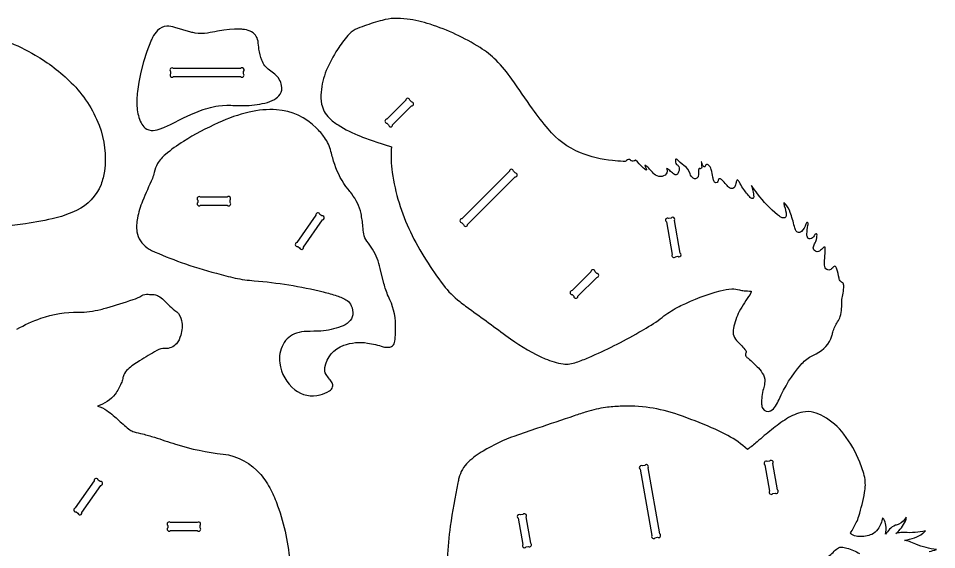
# Model space of a CAD drawing. Extents: x 20.5 to 75.3, y 11.3 to 58.8.
# Drawn here: x 43.62 to 71.96, y 42.4 to 58.8 of the extents above; entities that cross this region are included whole.
import ezdxf

# ---------------------------------------------------------------- set-up
doc = ezdxf.new("R2010")
doc.units = 0
doc.header["$MEASUREMENT"] = 0
doc.layers.get('0').update_dxf_attribs({"linetype": 'CONTINUOUS'})

msp = doc.modelspace()

# ---------------------------------------------------------------- linework, layer by layer
for points in [[(62.511, 54.416, 0.472542), (62.39, 54.407, -0.22285), (62.291, 54.376, 0.001624), (61.956, 54.405, -0.068121), (60.966, 54.648, -0.12294), (59.969, 55.382, -0.02381), (59.49, 56.006, 0.001574), (58.855, 56.915, 0.042264), (58.365, 57.507, 0.057419), (57.874, 57.893, 0.061287), (56.329, 58.615, 0.042216), (55.618, 58.776, 0.038891), (55.217, 58.796, 0.053878), (54.853, 58.736, 0.024246), (54.303, 58.562, 0.039203), (54.021, 58.449, 0.093957), (53.789, 58.263, 0.045786), (53.474, 57.839, 0.044522), (53.125, 57.183, 0.075403), (52.963, 56.52, 0.062755), (52.981, 56.153, 0.154552), (53.212, 55.724, 0.054283), (53.491, 55.505, 0.050589), (54.185, 55.155, 0.012561), (54.657, 54.985), (55.133, 54.832, 0.056962), (55.161, 54.042, 0.077991), (55.72, 52.205, 0.031223), (56.203, 51.337, 0.021695), (56.737, 50.561, 0.066128), (57.245, 50.052, 0.012098), (57.603, 49.784, -0.002903), (58.813, 48.9, 0.051664), (59.883, 48.288, 0.066066), (60.434, 48.13, 0.116399), (60.842, 48.178, 0.018336), (61.224, 48.329, 0.02908), (62.772, 49.105, 0.025635), (63.363, 49.472, 0.007028), (63.606, 49.655, -0.046863), (64.071, 49.928, -0.049175), (65.284, 50.39, -0.041508), (65.642, 50.448, -0.094251), (65.875, 50.411, 0.043478), (66.017, 50.387, 0.002725), (66.238, 50.377, -0.170198), (66.201, 50.277, 0.034561), (65.87, 49.749, 0.075272), (65.688, 49.225, 0.078691), (65.685, 49.048, 0.149428), (65.787, 48.848), (65.947, 48.686, -0.036385), (66.069, 48.539, -0.259667), (66.062, 48.437, 0.278525), (66.074, 48.364, 0.074068), (66.14, 48.302, -0.021462), (66.461, 48.004, -0.070209), (66.613, 47.79, -0.156754), (66.652, 47.524, -0.042814), (66.615, 47.362, 0.083035), (66.558, 46.889, 0.099043), (66.594, 46.752, 0.410108), (66.837, 46.68, 0.121168), (66.988, 46.828, 0.044531), (67.096, 47.034, -0.071518), (67.767, 48.102, -0.083569), (68.079, 48.362, -0.017319), (68.246, 48.443, 0.199218), (68.729, 48.994, 0.033314), (68.757, 49.107, -0.093942), (68.905, 49.428, 0.043112), (68.987, 49.597, 0.07813), (69.029, 49.834, -0.010511), (69.039, 50.115, -0.045257), (69.074, 50.311, 0.050349), (69.093, 50.552, 0.219237), (69.055, 50.635, -0.050899), (69.002, 50.67, -0.141018), (68.948, 50.78, 0.034098), (68.881, 51.056, 0.04051), (68.852, 51.121, 0.540897), (68.776, 51.125, -0.124694), (68.697, 51.045, -0.224341), (68.567, 51.039, -0.20451), (68.521, 51.099, -0.08534), (68.5, 51.254, -0.022348), (68.516, 51.533, 0.004974), (68.521, 51.67, 0.092324), (68.524, 51.717, 0.465358), (68.479, 51.734, 0.142161), (68.437, 51.693, -0.140197), (68.31, 51.596, -0.573079), (68.157, 51.745, -0.097038), (68.211, 51.862, 0.11842), (68.267, 52.075, 0.177577), (68.262, 52.136, 0.309517), (68.232, 52.149, 0.161792), (68.206, 52.121, -0.100321), (68.094, 52, -0.478851), (67.971, 52.046, -0.115052), (67.958, 52.142, -0.031602), (67.983, 52.403, 0.072918), (67.993, 52.469, 0.578926), (67.944, 52.488, 0.123345), (67.923, 52.446, -0.130178), (67.787, 52.219, -0.108216), (67.723, 52.185, -0.318296), (67.628, 52.231, -0.094082), (67.57, 52.37, 0.021518), (67.445, 52.808, 0.09786), (67.295, 53.063, 0.03274), (67.241, 53.113, 0.121912), (67.259, 53.011, -0.083977), (67.318, 52.715, -0.265467), (67.279, 52.643, -0.227759), (67.168, 52.65, -0.073492), (67.05, 52.734, -0.063951), (66.436, 53.376, -0.001993), (66.244, 53.639, -0.065814), (66.289, 53.473, -0.033038), (66.316, 53.292, -0.636537), (66.232, 53.243, -0.1072), (66.21, 53.262, -0.02213), (65.984, 53.551, -0.035849), (65.872, 53.741, 0.147773), (65.804, 53.815, 0.117008), (65.769, 53.729, -0.065461), (65.728, 53.594, -0.186611), (65.666, 53.543, -0.236214), (65.567, 53.568, -0.068673), (65.474, 53.658, 0.019958), (65.32, 53.822, 0.052886), (65.288, 53.846, 0.456459), (65.217, 53.8, -0.036884), (65.209, 53.756, -0.319333), (65.146, 53.718, -0.244637), (65.081, 53.782, -0.054525), (65.056, 53.892, 0.026472), (65.003, 54.13, 0.168091), (64.907, 54.274, 0.460719), (64.828, 54.255), (64.82, 54.224, -0.371112), (64.785, 54.21, -0.176591), (64.739, 54.279, 0.077651), (64.706, 54.357, 0.04134), (64.695, 54.37, -0.077471), (64.7, 54.291, -0.024305), (64.71, 54.2, -0.387706), (64.67, 54.153, 0.04491), (64.634, 54.159, 0.281354), (64.619, 54.143, 0.124384), (64.613, 54.083, -0.072041), (64.605, 53.924, -0.534247), (64.445, 53.865, -0.168584), (64.351, 53.994, 0.199715), (64.161, 54.252, -0.036089), (63.947, 54.447, 0.100537), (63.925, 54.459, 0.324624), (63.901, 54.441, 0.074546), (63.906, 54.419, -0.02832), (63.902, 54.354, 0.217003), (63.937, 54.29, -0.080053), (64, 54.226, -0.174452), (64.016, 54.139, -0.120196), (63.964, 53.992, -0.413352), (63.868, 53.975, -0.05516), (63.811, 54.025, -0.039078), (63.696, 54.124, 0.087231), (63.63, 54.164, 0.316019), (63.634, 54.139, -0.317179), (63.614, 53.994, -0.217836), (63.439, 53.914, -0.214543), (63.245, 53.991, 0.00346), (63.017, 54.228, 0.077735), (62.959, 54.266, 0.105778), (62.985, 54.186, -0.064046), (63.005, 54.134, -0.174397), (63.001, 54.109, -0.098785), (62.889, 54.197, 0.010363), (62.669, 54.42, -0.192388), (62.592, 54.391, -0.226857)], [(51.744, 56.72, 0.184781), (51.539, 57.071, 0.011254), (51.37, 57.196, -0.136454), (51.134, 57.507, -0.060758), (51.046, 57.845, -0.002191), (51.018, 58.096, 0.26826), (50.773, 58.404, 0.07219), (50.545, 58.458, 0.020381), (50.426, 58.466), (50.29, 58.465), (50.135, 58.454), (49.96, 58.433), (49.765, 58.401, -0.008983), (49.464, 58.343, -0.07392), (49.08, 58.345, -0.020643), (48.94, 58.372), (48.452, 58.519, 0.078568), (48.203, 58.556, 0.192811), (47.919, 58.426, 0.07529), (47.764, 58.204, 0.019181), (47.712, 58.096), (47.585, 57.776), (47.48, 57.455), (47.398, 57.138), (47.337, 56.832), (47.298, 56.544, 0.044501), (47.287, 56.027, 0.08879), (47.407, 55.572, 0.107011), (47.535, 55.411, 0.188625), (47.782, 55.339, 0.071924), (48.026, 55.392, 0.017438), (48.136, 55.435), (48.318, 55.518), (48.721, 55.721), (48.941, 55.826), (49.172, 55.925, -0.059152), (49.794, 56.097), (49.925, 56.111), (50.059, 56.116), (50.126, 56.116, 0.016769), (50.583, 56.103, 0.054486), (51.231, 56.182, 0.057388), (51.525, 56.297, 0.122302), (51.701, 56.457, 0.205506)], [(48.32, 57.161), (48.32, 57.088, 1), (48.409, 57), (50.482, 57, 1), (50.57, 57.088), (50.57, 57.161, 1), (50.482, 57.25), (48.409, 57.25, 1)], [(54.995, 55.561), (55.046, 55.51, 1), (55.171, 55.51), (55.754, 56.092, 1), (55.754, 56.217), (55.702, 56.268, 1), (55.577, 56.268), (54.995, 55.686, 1)], [(47.757, 53.856, 0.005788), (47.453, 53.153, 0.04105), (47.294, 52.63, 0.080681), (47.282, 52.204, 0.205977), (47.594, 51.715, 0.045633), (47.734, 51.635, 0.024714), (48.649, 51.264, 0.019689), (49.732, 50.928, 0.014897), (50.315, 50.779, 0.031658), (50.901, 50.696, -0.040976), (53.032, 50.351, -0.01316), (53.455, 50.232, -0.054976), (53.768, 50.086, -0.154932), (53.894, 49.923, -0.144626), (53.942, 49.649, -0.175825), (53.82, 49.423, -0.099375), (53.581, 49.279, -0.072382), (52.959, 49.145, -0.016027), (52.522, 49.132, 0.062085), (52.209, 49.083, 0.198695), (51.792, 48.73, 0.162273), (51.691, 48.155, 0.193611), (52.152, 47.333, 0.234306), (52.932, 47.172, 0.074764), (53.224, 47.294, 0.197809), (53.321, 47.419, 0.189058), (53.303, 47.545, 0.050269), (53.223, 47.663, -0.029541), (53.117, 47.807, -0.189313), (53.083, 48.018, -0.273344), (53.663, 48.703, -0.126468), (54.4, 48.774, -0.037935), (54.881, 48.658, 0.078528), (55.055, 48.642, 0.124111), (55.166, 48.684, 0.210924), (55.242, 48.829, 0.022805), (55.265, 49.327, 0.113445), (55.04, 50.215, -0.045804), (54.903, 50.616), (54.791, 51.076, 0.073707), (54.554, 51.673, 0.03925), (54.381, 51.918, -0.127436), (54.282, 52.145, -0.025077), (54.255, 52.368, 0.032606), (54.197, 52.774, 0.107501), (53.909, 53.381, 0.017551), (53.798, 53.519, -0.087371), (53.384, 54.29, -0.025339), (53.27, 54.688, 0.101212), (53.071, 55.117, 0.048029), (52.819, 55.409, 0.184975), (51.592, 55.974, 0.074535), (50.745, 55.903, 0.050622), (49.792, 55.573, 0.03268), (48.719, 54.999, 0.031792), (48.158, 54.594, 0.086048), (47.916, 54.312, 0.069194), (47.818, 54.043, -0.034224)], [(58.776, 54.077), (57.31, 52.611, 1), (57.31, 52.486), (57.362, 52.434, 1), (57.487, 52.434), (58.953, 53.9, 1), (58.953, 54.025), (58.901, 54.077, 1)], [(49.156, 53.188), (49.156, 53.115, 1), (49.245, 53.027), (50.068, 53.027, 1), (50.156, 53.115), (50.156, 53.188, 1), (50.068, 53.277), (49.245, 53.277, 1)], [(52.804, 52.72), (52.22, 51.879, 1), (52.242, 51.756), (52.302, 51.715, 1), (52.425, 51.737), (53.009, 52.577, 1), (52.987, 52.7), (52.927, 52.742, 1)], [(63.621, 52.516), (63.803, 51.509, 1), (63.905, 51.438), (63.977, 51.451, 1), (64.049, 51.553), (63.867, 52.56, 1), (63.764, 52.632), (63.692, 52.619, 1)], [(61.293, 50.975), (60.711, 50.393, 1), (60.711, 50.268), (60.763, 50.217, 1), (60.888, 50.217), (61.47, 50.799, 1), (61.47, 50.924), (61.418, 50.975, 1)], [(66.659, 45.01), (66.802, 44.2, 1), (66.904, 44.128), (66.976, 44.141, 1), (67.048, 44.243), (66.905, 45.054, 1), (66.803, 45.126), (66.731, 45.113, 1)], [(62.812, 44.877), (63.172, 42.836, 1), (63.274, 42.764), (63.346, 42.777, 1), (63.418, 42.879), (63.058, 44.921, 1), (62.955, 44.992), (62.883, 44.98, 1)], [(45.963, 44.522), (45.38, 43.682, 1), (45.402, 43.559), (45.462, 43.517, 1), (45.585, 43.539), (46.169, 44.38, 1), (46.146, 44.503), (46.086, 44.544, 1)], [(59.044, 43.364), (59.187, 42.553, 1), (59.29, 42.482), (59.362, 42.494, 1), (59.434, 42.597), (59.291, 43.407, 1), (59.188, 43.479), (59.116, 43.466, 1)], [(48.321, 42.982), (49.144, 42.982, 1), (49.232, 43.071), (49.232, 43.144, 1), (49.144, 43.232), (48.321, 43.232, 1), (48.232, 43.144), (48.232, 43.071, 1)]]:
    msp.add_lwpolyline(points, format="xyb", close=True)
for points in [[(42.352, 58.386, -0.071157), (44.138, 57.665, -0.063535), (45.255, 56.811, -0.103883), (46.115, 55.499, -0.125822), (46.277, 54.08, -0.058409), (46.173, 53.667, -0.186899), (45.421, 52.87, -0.053724), (44.788, 52.639, -0.029719), (43.838, 52.456), (42.68, 52.305, 0.016937)], [(43.576, 49.205, -0.038158), (44.315, 49.538, -0.087709), (45.475, 49.726, 0.064684), (46.164, 49.812, 0.012478), (46.349, 49.862, 0.001256), (47.167, 50.114, 0.078682), (47.428, 50.242, -0.153023), (47.623, 50.28, 0.00732), (47.817, 50.267, -0.123438), (47.952, 50.222, -0.04468), (48.104, 50.104, -0.006183), (48.298, 49.913, 0.021229), (48.51, 49.739, -0.173316), (48.66, 49.47, -0.124233), (48.633, 49.012, -0.105892), (48.499, 48.752, -0.23034), (48.148, 48.603, 0.138003), (47.895, 48.545, 0.001332), (47.363, 48.225, 0.04333), (46.997, 47.958, 0.107282), (46.875, 47.79, 0.042863), (46.845, 47.676, -0.04307), (46.796, 47.533, -0.063856), (46.608, 47.195, -0.162699), (46.064, 46.828, -0.08012), (46.357, 46.688, -0.035438), (46.553, 46.537, -0.002832), (46.894, 46.228, 0.030554), (47.061, 46.095, 0.073925), (47.192, 46.033, 0.01298), (47.457, 45.967, -0.012643), (47.82, 45.865, -0.003217), (48.472, 45.651, 0.050106), (49.944, 45.346, -0.190981), (51.101, 44.713, -0.060071), (51.412, 44.242, -0.033689), (51.623, 43.752, -0.070329), (52.005, 41.932, 0.000867)], [(71.733, 42.335, 0.02481), (71.959, 42.398, -0.072462), (71.317, 42.564, 0.002512), (71.119, 42.649, 0.084174), (70.969, 42.68, 0.028857), (71.278, 42.758, 0.084355), (71.529, 42.9, 0.016017), (71.615, 42.971, -0.076831), (70.974, 42.926, 0.033953), (70.857, 42.921, 0.016224), (70.702, 42.897, 0.116639), (70.997, 43.275, 0.10824), (71.02, 43.401, -0.160307), (70.794, 43.183, -0.020077), (70.689, 43.147, 0.118622), (70.504, 43.023, 0.056735), (70.385, 42.87, 0.071798), (70.396, 43.148, 0.112281), (70.327, 43.334, 0.042976), (70.291, 43.379, -0.127297), (70.146, 43.03, -0.139663), (69.96, 42.865, -0.103129), (69.561, 42.801, -0.070306), (69.388, 42.837, -0.139531), (69.3, 42.91, 0.031574), (69.481, 43.23, 0.033688), (69.559, 43.431, 0.027922), (69.738, 44.157, 0.089098), (69.741, 44.622, 0.043241), (69.587, 45.095, 0.069097), (69.099, 45.963, 0.099062), (68.47, 46.508, 0.055164), (68.166, 46.633, 0.114018), (67.832, 46.641, 0.083585), (67.332, 46.435, 0.031644), (66.865, 46.098, 0.006245), (66.422, 45.727, -0.012228), (66.123, 45.485, 0.060098), (65.521, 45.916, 0.032892), (65.012, 46.16, 0.012103), (63.99, 46.561, 0.096467), (62.194, 46.82, 0.018174), (61.746, 46.784, 0.043455), (61.16, 46.652, 0.013124), (60.779, 46.526, -0.004811), (59.64, 46.144, 0.006416), (58.939, 45.903, 0.044644), (57.961, 45.439, 0.051416), (57.505, 45.095, 0.145762), (57.218, 44.602, 0.017655), (57.185, 44.459, 0.01655), (56.952, 43.121, 0.020828), (56.86, 42.134, 0.022262)], [(68.583, 42.159, 0.023117), (68.866, 42.408, -0.200838), (69.02, 42.471, -0.055662), (69.189, 42.443, -0.068955), (69.584, 42.272, -0.011762)]]:
    msp.add_lwpolyline(points, format="xyb")

doc.saveas('drawing.dxf')
